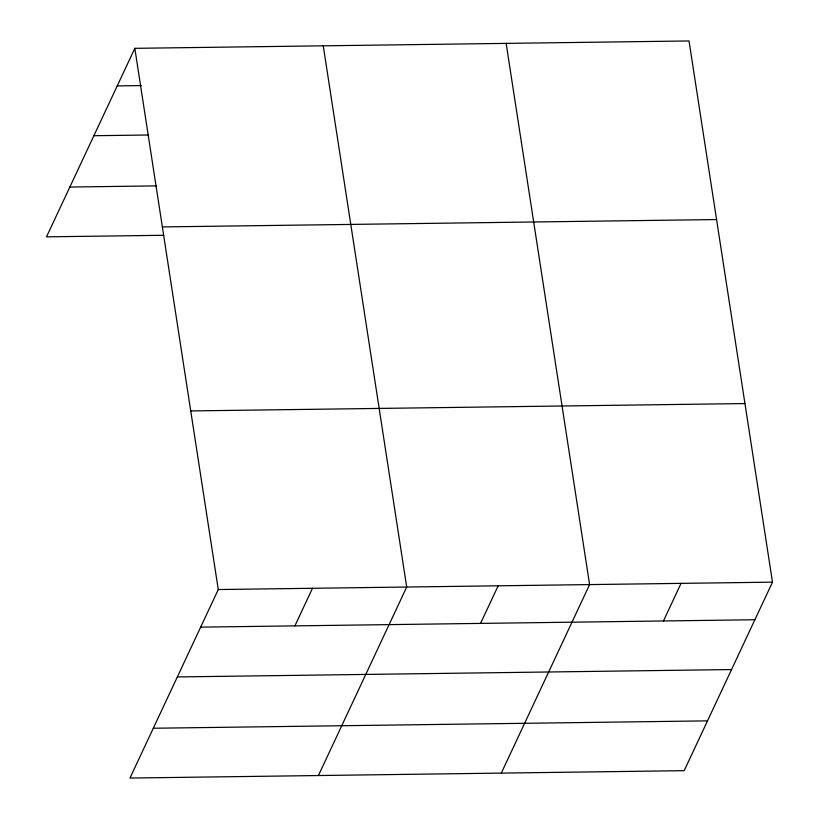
<?xml version="1.0" encoding="UTF-8"?>
<svg xmlns="http://www.w3.org/2000/svg" width="819" height="819" viewBox="0 0 819 819"><rect width="100%" height="100%" fill="white"/><g stroke="black" fill="none" stroke-linecap="round" stroke-linejoin="round"><path stroke-width="1.23" d="M134.818 48.331L218.274 589.537L129.975 778.05L684.182 770.669L772.491 582.155L689.025 40.95L134.818 48.331L46.509 236.845L163.646 235.278M294.881 625.87L312.489 588.288M318.407 775.542L406.705 587.028L323.249 45.823M480.548 623.402L498.157 585.81M501.3 773.105L589.598 584.592L506.142 43.387M663.441 620.966L681.05 583.374M117.209 85.913L141.4 85.596M93.878 135.719L148.628 134.992M69.84 187.039L156.419 185.882M162.357 226.924L716.574 219.553M190.735 410.933L744.952 403.562M218.274 589.537L772.491 582.155M200.665 627.129L754.883 619.748M177.334 676.934L731.551 669.553M153.296 728.245L707.514 720.863"/></g></svg>
